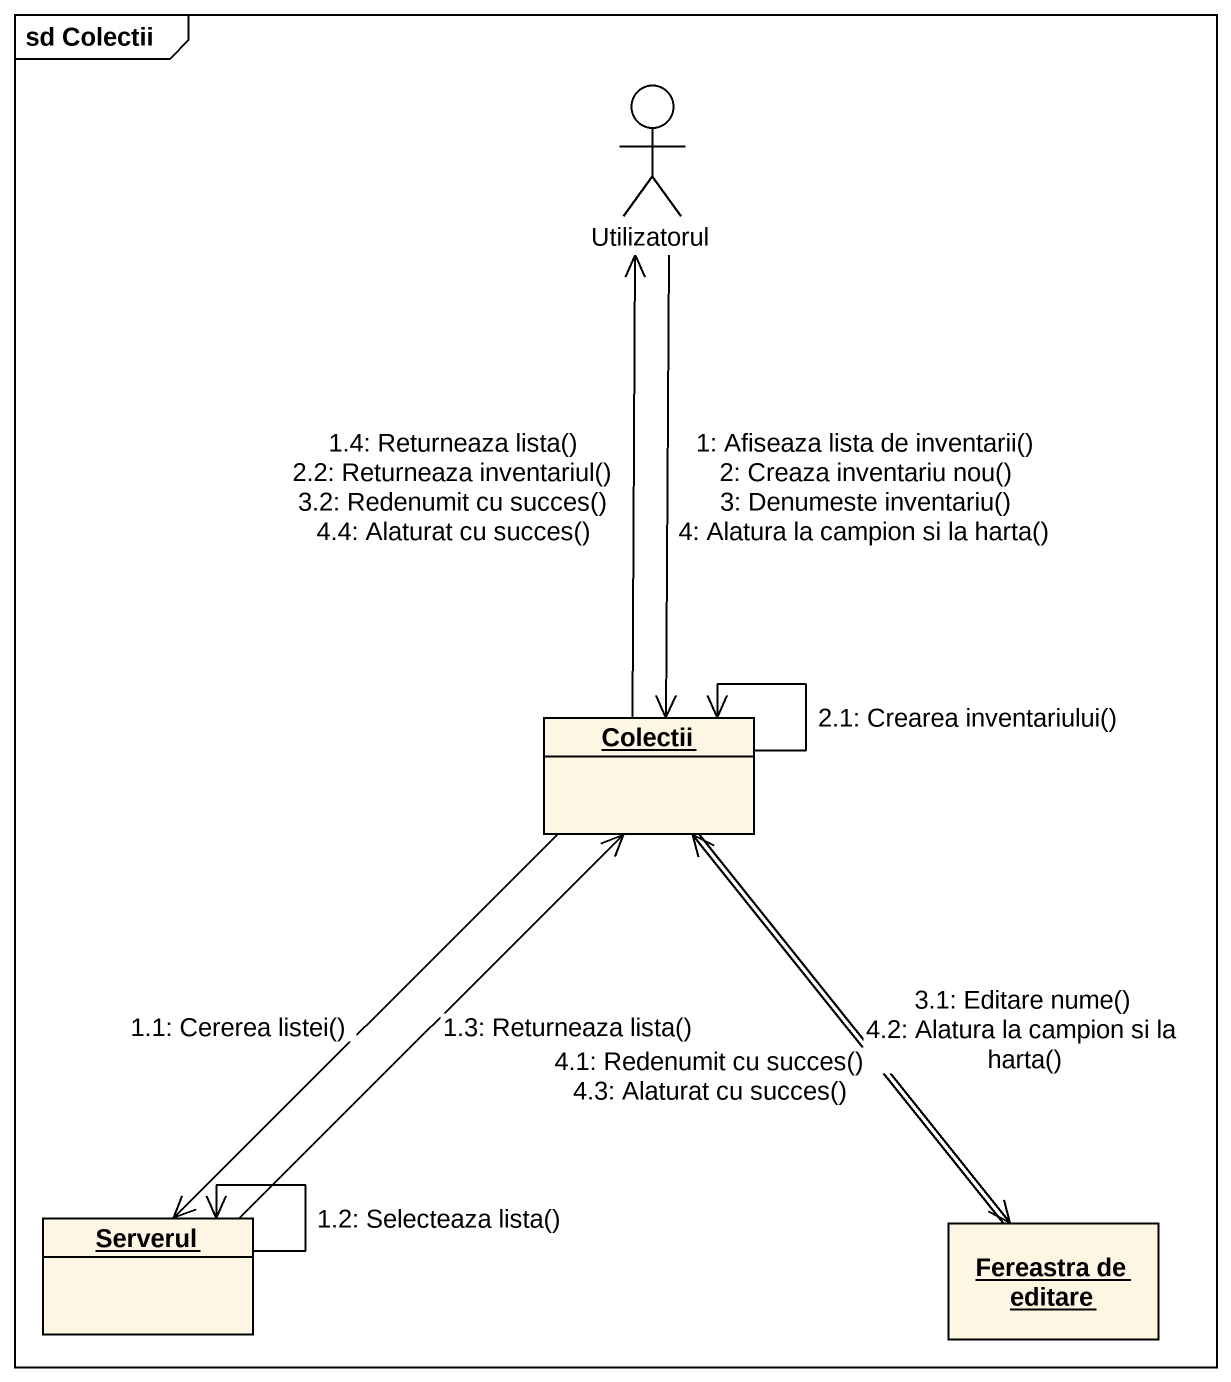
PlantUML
@startuml
mainframe sd Colectii
allowmixing
hide circle
hide empty members
actor Utilizatorul
object Colectii
object Serverul
object "Fereastra de editare" as Fereastra_de_editare
Utilizatorul --> Colectii : 1: Afiseaza lista de inventarii()\n2: Creaza inventariu nou()\n3: Denumeste inventariu()\n4: Alatura la campion si la harta()
Colectii --> Serverul : 1.1: Cererea listei()
Serverul --> Serverul : 1.2: Selecteaza lista()
Serverul -up-> Colectii : 1.3: Returneaza lista()
Colectii -up-> Utilizatorul : 1.4: Returneaza lista()\n2.2: Returneaza inventariul()\n3.2: Redenumit cu succes()\n4.4: Alaturat cu succes()
Colectii --> Colectii : 2.1: Crearea inventariului()
Colectii --> Fereastra_de_editare : 3.1: Editare nume()\n4.2: Alatura la campion si la harta()
Fereastra_de_editare -up-> Colectii : 4.1: Redenumit cu succes()\n4.3: Alaturat cu succes()
@enduml
